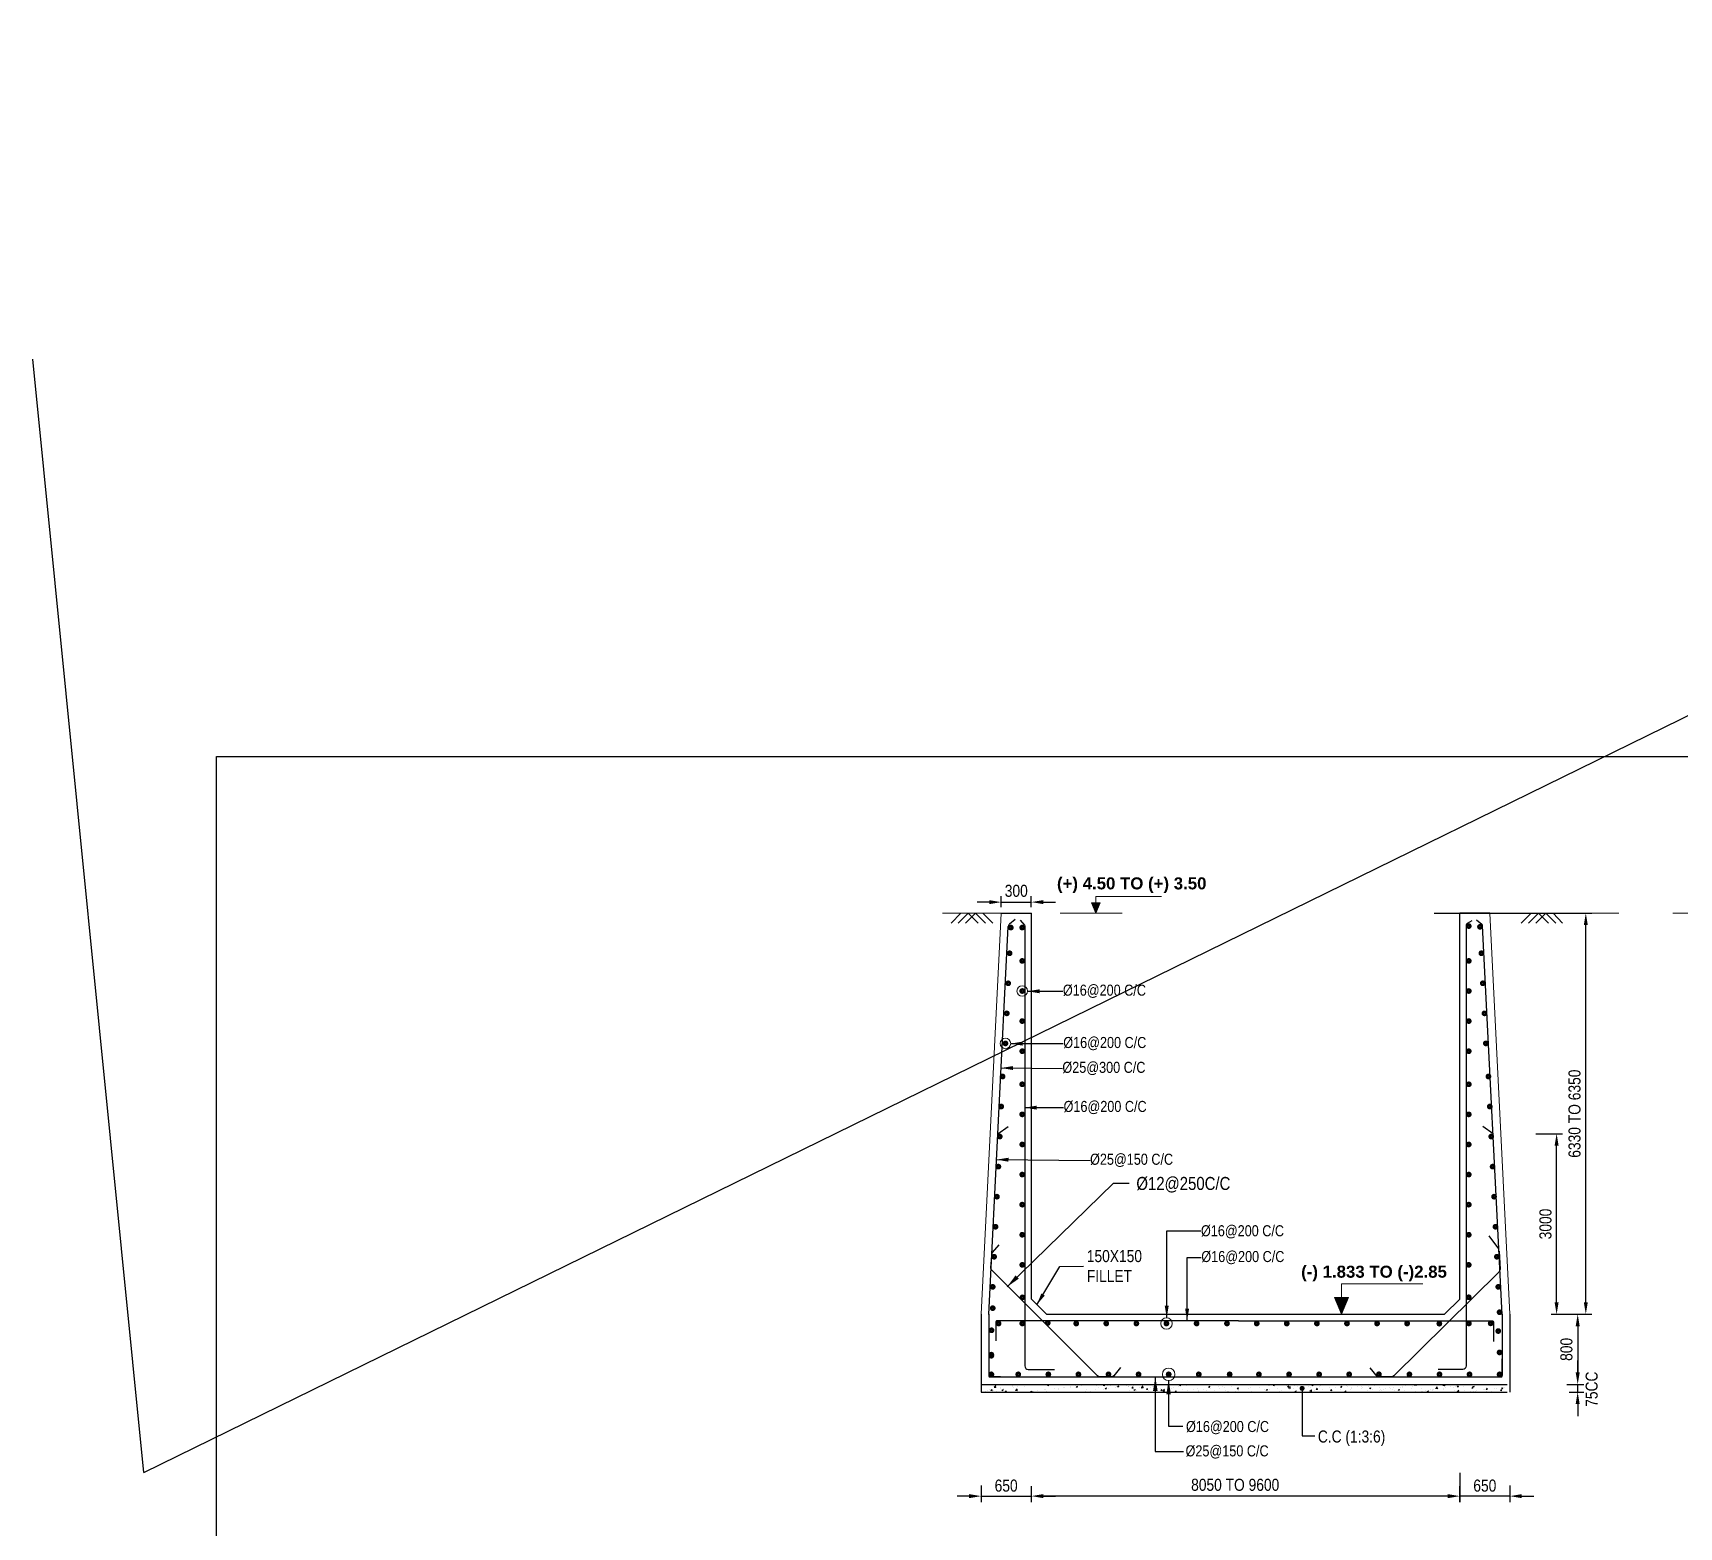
# Model space of a CAD drawing. Extents: x -119161 to 3778985, y -718511 to -30958.
# Drawn here: x 3149106 to 3165520, y -256390 to -241493 of the extents above; entities that cross this region are included whole.
import ezdxf

# ---------------------------------------------------------------- set-up
doc = ezdxf.new("R2010")
doc.units = 0
doc.header["$MEASUREMENT"] = 0
doc.layers.get('DEFPOINTS').update_dxf_attribs({"linetype": 'CONTINUOUS'})
for name, color, linetype, lineweight in [('Dim', 7, 'CONTINUOUS', 9), ('HATCH', 252, 'CONTINUOUS', 5), ('ROD', 1, 'CONTINUOUS', 30)]:
    doc.layers.add(name, color=color, linetype=linetype, lineweight=lineweight)
doc.layers.add('LINE', color=7, linetype='CONTINUOUS')
doc.layers.add('TXT', color=7, linetype='CONTINUOUS')
doc.styles.add('ARIAL', font='ARIALN.TTF')
doc.styles.add('DIM', font='isocp3.shx')
doc.dimstyles.new('dim_60', dxfattribs={"dimtxt": 120, "dimasz": 120, "dimexe": 60, "dimexo": 60, "dimgap": 50, "dimtad": 1, "dimdec": 0, "dimzin": 0, "dimdsep": 46, "dimtxsty": 'DIM', "dimcen": 0.09, "dimclrd": 5, "dimclre": 5, "dimclrt": 7, "dimadec": 0, "dimazin": 0, "dimtfac": 1, "dimtdec": 0, "dimtmove": 0, "dimatfit": 3, "dimfxl": 1, "dimtolj": 1, "dimtzin": 0, "dimarcsym": 0})
doc.dimstyles.new('dim_70', dxfattribs={"dimtxt": 140, "dimasz": 140, "dimexe": 70, "dimexo": 40, "dimgap": 50, "dimtad": 1, "dimdec": 0, "dimzin": 0, "dimdsep": 46, "dimtxsty": 'ARIAL', "dimcen": 0.09, "dimclrd": 5, "dimclre": 5, "dimclrt": 7, "dimadec": 0, "dimazin": 0, "dimtfac": 1, "dimtdec": 0, "dimtmove": 0, "dimatfit": 3, "dimfxl": 1, "dimtolj": 1, "dimtzin": 0, "dimarcsym": 0})

# ---------------------------------------------------------------- blocks, each defined once
blk = doc.blocks.new('*D191')
at = {"layer": 'DEFPOINTS', "color": 0, "lineweight": -2, "ltscale": 500}
for p in [(3158761, -250268), (3159061, -250159), (3159061, -250268)]:
    blk.add_point(p, dxfattribs=at)
at = {"layer": 'Dim', "color": 5, "lineweight": -2, "ltscale": 500}
for p, q in [((3158761, -250208), (3158761, -250099)), ((3159061, -250208), (3159061, -250099)), ((3158641, -250159), (3158521, -250159)), ((3158761, -250159), (3159061, -250159)), ((3159181, -250159), (3159301, -250159))]:
    blk.add_line(p, q, dxfattribs=at)
for points in [[(3158641, -250139), (3158641, -250179), (3158761, -250159)], [(3159181, -250139), (3159181, -250179), (3159061, -250159)]]:
    blk.add_solid(points, dxfattribs=at)
at = {"layer": 'Dim', "color": 7, "ltscale": 500, "insert": (3158911, -250047), "char_height": 120, "attachment_point": 5, "style": 'ARIAL'}
blk.add_mtext('\\A1;300', dxfattribs=at)
blk = doc.blocks.new('*D192')
at = {"layer": 'DEFPOINTS', "color": 0, "lineweight": -2, "ltscale": 50}
for p in [(3163019, -250268), (3164590, -250268), (3164243, -254268)]:
    blk.add_point(p, dxfattribs=at)
at = {"layer": 'Dim', "color": 5, "lineweight": -2, "ltscale": 50}
for p, q in [((3163079, -250268), (3164650, -250268)), ((3164590, -254148), (3164590, -250388)), ((3164303, -254268), (3164650, -254268))]:
    blk.add_line(p, q, dxfattribs=at)
for points in [[(3164570, -250388), (3164610, -250388), (3164590, -250268)], [(3164570, -254148), (3164610, -254148), (3164590, -254268)]]:
    blk.add_solid(points, dxfattribs=at)
at = {"layer": 'Dim', "color": 7, "ltscale": 50, "insert": (3164478, -252268), "char_height": 120, "attachment_point": 5, "rotation": 90, "style": 'ARIAL'}
blk.add_mtext('\\A1;6330 TO 6350', dxfattribs=at)
blk = doc.blocks.new('*D193')
at = {"layer": 'DEFPOINTS', "color": 0, "lineweight": -2, "ltscale": 500}
for p in [(3164033, -252468), (3164299, -252468), (3164183, -254268)]:
    blk.add_point(p, dxfattribs=at)
at = {"layer": 'Dim', "color": 5, "lineweight": -2, "ltscale": 500}
for p, q in [((3164093, -252468), (3164359, -252468)), ((3164299, -254148), (3164299, -252588)), ((3164243, -254268), (3164359, -254268))]:
    blk.add_line(p, q, dxfattribs=at)
for points in [[(3164279, -252588), (3164319, -252588), (3164299, -252468)], [(3164279, -254148), (3164319, -254148), (3164299, -254268)]]:
    blk.add_solid(points, dxfattribs=at)
at = {"layer": 'Dim', "color": 7, "ltscale": 500, "insert": (3164188, -253368), "char_height": 120, "attachment_point": 5, "rotation": 90, "style": 'ARIAL'}
blk.add_mtext('\\A1;3000', dxfattribs=at)
blk = doc.blocks.new('*D202')
at = {"layer": 'DEFPOINTS', "color": 0, "lineweight": -2, "ltscale": 500}
for p in [(3158561, -255914), (3159061, -255921), (3159061, -256081)]:
    blk.add_point(p, dxfattribs=at)
at = {"layer": 'Dim', "color": 5, "lineweight": -2, "ltscale": 500}
for p, q in [((3158561, -255974), (3158561, -256141)), ((3159061, -255981), (3159061, -256141)), ((3158441, -256081), (3158321, -256081)), ((3158561, -256081), (3159061, -256081)), ((3159181, -256081), (3159301, -256081))]:
    blk.add_line(p, q, dxfattribs=at)
for points in [[(3158441, -256061), (3158441, -256101), (3158561, -256081)], [(3159181, -256061), (3159181, -256101), (3159061, -256081)]]:
    blk.add_solid(points, dxfattribs=at)
at = {"layer": 'Dim', "color": 7, "ltscale": 500, "insert": (3158810, -255977), "char_height": 120, "attachment_point": 5, "style": 'ARIAL'}
blk.add_mtext('\\A1;650', dxfattribs=at)
blk = doc.blocks.new('*D203')
at = {"layer": 'DEFPOINTS', "color": 0, "lineweight": -2, "ltscale": 500}
for p in [(3164299, -254268), (3164340, -254968), (3164509, -254968)]:
    blk.add_point(p, dxfattribs=at)
at = {"layer": 'Dim', "color": 5, "lineweight": -2, "ltscale": 500}
for p, q in [((3164359, -254268), (3164569, -254268)), ((3164509, -254388), (3164509, -254848)), ((3164400, -254968), (3164569, -254968))]:
    blk.add_line(p, q, dxfattribs=at)
for points in [[(3164489, -254388), (3164529, -254388), (3164509, -254268)], [(3164489, -254848), (3164529, -254848), (3164509, -254968)]]:
    blk.add_solid(points, dxfattribs=at)
at = {"layer": 'Dim', "color": 7, "ltscale": 500, "insert": (3164397, -254618), "char_height": 120, "attachment_point": 5, "rotation": 90, "style": 'ARIAL'}
blk.add_mtext('\\A1;800', dxfattribs=at)
blk = doc.blocks.new('*D204')
at = {"layer": 'DEFPOINTS', "color": 0, "lineweight": -2, "ltscale": 500}
for p in [(3164363, -255043), (3164437, -254968), (3164509, -254968)]:
    blk.add_point(p, dxfattribs=at)
at = {"layer": 'Dim', "color": 5, "lineweight": -2, "ltscale": 500}
for p, q in [((3164509, -254848), (3164509, -254728)), ((3164423, -255043), (3164569, -255043)), ((3164497, -254968), (3164569, -254968)), ((3164509, -255043), (3164509, -254968)), ((3164509, -255163), (3164509, -255283))]:
    blk.add_line(p, q, dxfattribs=at)
for points in [[(3164489, -254848), (3164529, -254848), (3164509, -254968)], [(3164489, -255163), (3164529, -255163), (3164509, -255043)]]:
    blk.add_solid(points, dxfattribs=at)
at = {"layer": 'Dim', "color": 7, "ltscale": 500, "insert": (3164649, -255015), "char_height": 120, "attachment_point": 5, "rotation": 90, "style": 'ARIAL'}
blk.add_mtext('\\A1;75CC', dxfattribs=at)
blk = doc.blocks.new('*D205')
at = {"layer": 'DEFPOINTS', "color": 0, "lineweight": -2, "ltscale": 500}
for p in [(3163332, -255921), (3163832, -255914), (3163332, -256081)]:
    blk.add_point(p, dxfattribs=at)
at = {"layer": 'Dim', "color": 5, "lineweight": -2, "ltscale": 500}
for p, q in [((3163332, -255981), (3163332, -256141)), ((3163832, -255974), (3163832, -256141)), ((3163212, -256081), (3163092, -256081)), ((3163832, -256081), (3163332, -256081)), ((3163952, -256081), (3164072, -256081))]:
    blk.add_line(p, q, dxfattribs=at)
for points in [[(3163212, -256061), (3163212, -256101), (3163332, -256081)], [(3163952, -256061), (3163952, -256101), (3163832, -256081)]]:
    blk.add_solid(points, dxfattribs=at)
at = {"layer": 'Dim', "color": 7, "ltscale": 500, "insert": (3163583, -255977), "char_height": 120, "attachment_point": 5, "style": 'ARIAL'}
blk.add_mtext('\\A1;650', dxfattribs=at)
blk = doc.blocks.new('*D206')
at = {"layer": 'DEFPOINTS', "color": 0, "lineweight": -2, "ltscale": 500}
for p in [(3163334, -255788), (3159061, -255921), (3159061, -256081)]:
    blk.add_point(p, dxfattribs=at)
at = {"layer": 'Dim', "color": 5, "lineweight": -2, "ltscale": 500}
for p, q in [((3163334, -255848), (3163334, -256141)), ((3159061, -255981), (3159061, -256141)), ((3163214, -256081), (3159181, -256081))]:
    blk.add_line(p, q, dxfattribs=at)
for points in [[(3159181, -256061), (3159181, -256101), (3159061, -256081)], [(3163214, -256061), (3163214, -256101), (3163334, -256081)]]:
    blk.add_solid(points, dxfattribs=at)
at = {"layer": 'Dim', "color": 7, "ltscale": 500, "insert": (3161094, -255969), "char_height": 120, "attachment_point": 5, "style": 'ARIAL'}
blk.add_mtext('\\A1;8050 TO 9600', dxfattribs=at)

msp = doc.modelspace()

# ---------------------------------------------------------------- hatches: boundary and pattern name
at = {"layer": 'Dim', "ltscale": 500}
h = msp.add_hatch(color=8, dxfattribs=at)
h.dxf.hatch_style = 1
h.paths.add_polyline_path([(3159747.1, -250164.5), (3159703.6, -250164.5), (3159660.2, -250164.5), (3159703.6, -250268.2)])
h = msp.add_hatch(color=8, dxfattribs=at)
h.dxf.hatch_style = 1
h.paths.add_polyline_path([(3162224.3, -254102.3), (3162154.8, -254102.3), (3162085.3, -254102.3), (3162154.8, -254268.2)])

# ---------------------------------------------------------------- linework, layer by layer
at = {"layer": 'Dim', "ltscale": 50}
for p, q in [((3159703.6, -250268.2), (3159703.6, -250102.4)), ((3159703.6, -250102.4), (3160359.7, -250102.4)), ((3158761.2, -250268.2), (3158175.5, -250268.2)), ((3159349.2, -250268.2), (3159965.6, -250268.2)), ((3166043.4, -250268.2), (3165457.6, -250268.2))]:
    msp.add_line(p, q, dxfattribs=at)
at = {"layer": 'Dim', "ltscale": 500}
msp.add_line((3162155.4, -253964.2), (3162965.4, -253964.2), dxfattribs=at)
at = {"layer": 'Dim', "color": 2, "ltscale": 50}
for p, q in [((3158606.5, -255034.6), (3158606.5, -255034.6)), ((3158623.9, -255025.4), (3158623.9, -255025.4)), ((3158640.6, -255017.6), (3158640.6, -255017.6)), ((3158658, -255029.1), (3158667.6, -255017.6)), ((3158658, -255029.1), (3158669.9, -255030.1)), ((3158669.9, -255030.1), (3158667.6, -255017.6)), ((3158674, -255018.8), (3158674, -255018.8)), ((3158680.6, -255025.4), (3158680.6, -255025.4)), ((3158689.8, -254996.4), (3158707.6, -254999.1)), ((3158690.9, -254995.2), (3158706.5, -254979)), ((3158707.6, -254999.1), (3158705.4, -254980.1)), ((3158713.3, -255039.1), (3158713.3, -255039.1)), ((3158749.7, -255008.9), (3158749.7, -255008.9)), ((3158757.2, -254997.6), (3158757.2, -254997.6)), ((3158765.9, -255023.1), (3158779.9, -255017.8)), ((3158765.9, -255023.1), (3158775.8, -255029.9)), ((3158775.8, -255029.9), (3158779.8, -255017.8)), ((3158781.6, -255012.6), (3158781.6, -255012.6)), ((3158801.4, -255041.6), (3158811.1, -255030.1)), ((3158801.4, -255041.6), (3158813.4, -255042.7)), ((3158813.4, -255042.7), (3158811, -255030.2)), ((3158873.9, -254977.6), (3158873.9, -254977.6)), ((3158876, -254992.2), (3158876, -254992.2)), ((3158885.5, -254997.6), (3158885.5, -254997.6)), ((3158903.3, -255029.5), (3158921.1, -255032.2)), ((3158904.4, -255028.3), (3158920, -255012.1)), ((3158921, -255032.2), (3158918.8, -255013.2)), ((3158926.1, -254985.7), (3158926.1, -254985.7)), ((3158954.1, -255043.2), (3158954.5, -255042.7)), ((3158954.6, -255043.2), (3158954.5, -255042.7)), ((3158988.1, -254983.6), (3158988.1, -254983.6)), ((3159001.9, -254975.7), (3159001.9, -254975.7)), ((3159053.3, -255039.2), (3159067.3, -255033.8)), ((3159053.3, -255039.2), (3159059.2, -255043.2)), ((3159064.1, -255043.2), (3159067.3, -255033.8)), ((3159075.5, -255037.9), (3159075.5, -255037.9)), ((3159086.7, -255037.3), (3159086.7, -255037.3)), ((3159089.2, -254970.8), (3159089.2, -254970.8)), ((3159125.6, -255031.3), (3159125.6, -255031.3)), ((3159190.6, -255022.3), (3159190.6, -255022.3)), ((3159201.4, -255021.4), (3159201.4, -255021.4)), ((3159215.5, -255036.8), (3159215.5, -255036.8)), ((3159221.3, -254974.7), (3159235.3, -254969.3)), ((3159221.3, -254974.7), (3159231.3, -254981.4)), ((3159231.3, -254981.4), (3159235.3, -254969.3)), ((3159293.3, -255008.3), (3159293.3, -255008.3)), ((3159327.7, -255004.7), (3159327.7, -255004.7)), ((3159332.2, -255016.8), (3159332.2, -255016.8)), ((3159377.7, -254998.2), (3159377.7, -254998.2)), ((3159394.3, -254995.5), (3159394.3, -254995.5)), ((3159448.8, -254996.8), (3159448.8, -254996.8)), ((3159453.5, -254988.2), (3159453.5, -254988.2)), ((3159496.7, -255040.7), (3159496.7, -255040.7)), ((3159498.2, -254980.5), (3159498.2, -254980.5)), ((3159499.6, -254968.5), (3159499.6, -254968.5)), ((3159508.8, -254990.7), (3159522.8, -254985.3)), ((3159508.8, -254990.7), (3159518.7, -254997.4)), ((3159518.7, -254997.4), (3159522.7, -254985.3)), ((3159565.4, -254976.8), (3159565.4, -254976.8)), ((3159579.8, -254971.5), (3159579.8, -254971.5)), ((3159598.4, -255033), (3159598.4, -255033)), ((3159606.4, -254973), (3159606.4, -254973)), ((3159613.4, -255020.7), (3159613.4, -255020.7)), ((3159653, -255033.9), (3159653, -255033.9)), ((3159699.5, -255020.2), (3159699.5, -255020.2)), ((3159713.1, -254977.5), (3159713.1, -254977.5)), ((3159730, -255000.7), (3159730, -255000.7)), ((3159777.8, -254979), (3159787, -254968.2)), ((3159777.8, -254979), (3159789.8, -254980.1)), ((3159779.3, -255017.2), (3159779.3, -255017.2)), ((3159789.8, -254980.1), (3159787.6, -254968.2)), ((3159796.2, -255006.7), (3159810.2, -255001.3)), ((3159796.2, -255006.7), (3159806.1, -255013.4)), ((3159803.3, -255005.2), (3159803.3, -255005.2)), ((3159806.1, -255013.4), (3159810.2, -255001.3)), ((3159819.9, -254982.1), (3159819.9, -254982.1)), ((3159829.4, -255010.6), (3159829.4, -255010.6)), ((3159846.6, -254980.6), (3159846.6, -254980.6)), ((3159905.1, -255000.7), (3159905.1, -255000.7)), ((3159906, -254991.1), (3159906, -254991.1)), ((3159921.3, -254991.6), (3159930.9, -254980.1)), ((3159921.3, -254991.6), (3159933.3, -254992.6)), ((3159926.7, -254986.6), (3159926.7, -254986.6)), ((3159933.2, -254992.7), (3159930.9, -254980.1)), ((3159951, -254968.2), (3159961.8, -254969.8)), ((3159961.8, -254969.8), (3159961.6, -254968.2)), ((3160007.1, -254978.3), (3160007.1, -254978.3)), ((3160031.4, -254984), (3160031.4, -254984)), ((3160033.4, -254991.1), (3160033.4, -254991.1)), ((3160039.7, -255030.6), (3160039.7, -255030.6)), ((3160064.7, -255004.1), (3160074.4, -254992.6)), ((3160064.7, -255004.1), (3160076.7, -255005.2)), ((3160076.7, -255005.2), (3160074.4, -254992.7)), ((3160081.5, -254977.5), (3160081.5, -254977.5)), ((3160083.6, -255022.7), (3160097.6, -255017.3)), ((3160083.6, -255022.7), (3160093.6, -255029.4)), ((3160093.5, -255029.4), (3160097.6, -255017.3)), ((3160108.5, -255029.9), (3160108.5, -255029.9)), ((3160140.2, -254995.6), (3160140.2, -254995.6)), ((3160156.3, -255010.6), (3160156.3, -255010.6)), ((3160157.4, -255000.2), (3160175.2, -255002.9)), ((3160158.6, -254999), (3160174.1, -254982.8)), ((3160175.2, -255002.9), (3160173, -254983.9)), ((3160208.2, -255016.7), (3160217.8, -255005.2)), ((3160208.2, -255016.7), (3160220.2, -255017.7)), ((3160211.2, -255015.8), (3160211.2, -255015.8)), ((3160220.1, -255017.8), (3160217.8, -255005.2)), ((3160230.9, -255029.7), (3160230.9, -255029.7)), ((3160246.9, -255000.1), (3160246.9, -255000.1)), ((3160272.9, -254990.6), (3160272.9, -254990.6)), ((3160281, -255023.1), (3160281, -255023.1)), ((3160312.2, -255003), (3160312.2, -255003)), ((3160351.7, -255029.2), (3160361.3, -255017.7)), ((3160351.7, -255029.2), (3160363.6, -255030.3)), ((3160353.7, -255004.6), (3160353.7, -255004.6)), ((3160356.8, -255013.2), (3160356.8, -255013.2)), ((3160363.6, -255030.3), (3160361.3, -255017.8)), ((3160370.9, -255033.3), (3160388.7, -255036)), ((3160371, -255038.7), (3160385, -255033.3)), ((3160371, -255038.7), (3160377.6, -255043.2)), ((3160372, -255032.1), (3160387.6, -255015.9)), ((3160381.7, -255043.2), (3160385, -255033.4)), ((3160388.7, -255036), (3160386.5, -255017)), ((3160389.6, -254970.5), (3160389.6, -254970.5)), ((3160416.1, -254988), (3160416.1, -254988)), ((3160460.5, -255009.1), (3160460.5, -255009.1)), ((3160483.1, -254996.5), (3160483.1, -254996.5)), ((3160495.1, -255041.8), (3160504.7, -255030.3)), ((3160495.1, -255041.8), (3160507.1, -255042.8)), ((3160507, -255042.9), (3160504.7, -255030.3)), ((3160516.3, -255040.5), (3160516.3, -255040.5)), ((3160518.8, -254973.9), (3160518.8, -254973.9)), ((3160533.1, -254990), (3160533.1, -254990)), ((3160539.1, -254974.2), (3160553.1, -254968.8)), ((3160539.1, -254974.2), (3160549, -254980.9)), ((3160549, -254980.9), (3160553.1, -254968.8)), ((3160567.2, -255013.6), (3160567.2, -255013.6)), ((3160608.9, -254980), (3160608.9, -254980)), ((3160617.4, -255027.7), (3160617.4, -255027.7)), ((3160647.9, -255043.2), (3160648.2, -255042.8)), ((3160648.2, -255043.2), (3160648.2, -255042.9)), ((3160674, -255018.1), (3160674, -255018.1)), ((3160682.6, -255042.2), (3160682.6, -255042.2)), ((3160721.2, -255012.7), (3160721.2, -255012.7)), ((3160731.2, -255029.8), (3160731.2, -255029.8)), ((3160732.6, -255035.6), (3160732.6, -255035.6)), ((3160780.8, -255022.7), (3160780.8, -255022.7)), ((3160808.4, -255025.7), (3160808.4, -255025.7)), ((3160823.9, -254998.6), (3160823.9, -254998.6)), ((3160826.5, -254990.2), (3160840.5, -254984.9)), ((3160826.5, -254990.2), (3160836.5, -254996.9)), ((3160836.4, -254996.9), (3160840.5, -254984.9)), ((3160847.9, -255009.8), (3160847.9, -255009.8)), ((3160887.5, -255027.2), (3160887.5, -255027.2)), ((3160924.9, -254985.8), (3160924.9, -254985.8)), ((3160934.7, -255009), (3160934.7, -255009)), ((3160964.5, -254989.8), (3160964.5, -254989.8)), ((3160984.8, -255002.4), (3160984.8, -255002.4)), ((3160994.3, -255031.7), (3160994.3, -255031.7)), ((3161012.4, -255033.7), (3161012.4, -255033.7)), ((3161026.4, -255037.4), (3161026.4, -255037.4)), ((3161028.8, -254970.8), (3161028.8, -254970.8)), ((3161060.5, -254992.5), (3161060.5, -254992.5)), ((3161081.1, -254969.8), (3161081.1, -254969.8)), ((3161101.1, -255036.2), (3161101.1, -255036.2)), ((3161113.9, -255006.3), (3161127.9, -255000.9)), ((3161113.9, -255006.3), (3161123.9, -255013)), ((3161123.9, -255013), (3161127.9, -255000.9)), ((3161129.1, -255013.7), (3161129.1, -255013.7)), ((3161129.1, -255023.3), (3161129.1, -255023.3)), ((3161186.8, -254975.8), (3161186.8, -254975.8)), ((3161207.8, -255040.7), (3161207.8, -255040.7)), ((3161230.1, -255010.5), (3161230.1, -255010.5)), ((3161236.9, -254969.3), (3161236.9, -254969.3)), ((3161245.7, -254993.6), (3161245.7, -254993.6)), ((3161260, -255038.2), (3161260, -255038.2)), ((3161334, -254995.5), (3161334, -254995.5)), ((3161362.3, -254973.6), (3161362.3, -254973.6)), ((3161386.3, -255021.5), (3161386.3, -255021.5)), ((3161396.6, -254970.4), (3161396.6, -254970.4)), ((3161401.4, -255022.3), (3161415.4, -255016.9)), ((3161401.4, -255022.3), (3161411.3, -255029)), ((3161411.3, -255029), (3161415.3, -255016.9)), ((3161411.6, -254970.9), (3161429.4, -254973.6)), ((3161412.7, -254969.7), (3161414.2, -254968.2)), ((3161429.4, -254973.6), (3161428.8, -254968.2)), ((3161436.4, -255014.9), (3161436.4, -255014.9)), ((3161436.7, -254981.4), (3161436.7, -254981.4)), ((3161471.5, -254979.2), (3161480.8, -254968.2)), ((3161471.5, -254979.2), (3161483.5, -254980.2)), ((3161483.4, -254980.3), (3161481.2, -254968.2)), ((3161503.3, -254974.9), (3161503.3, -254974.9)), ((3161512.2, -255005), (3161512.2, -255005)), ((3161535.3, -255035.2), (3161535.3, -255035.2)), ((3161537.7, -254968.6), (3161537.7, -254968.6)), ((3161555.3, -255023.6), (3161555.3, -255023.6)), ((3161610.1, -254979.4), (3161610.1, -254979.4)), ((3161615, -254991.7), (3161624.6, -254980.3)), ((3161615, -254991.7), (3161626.9, -254992.8)), ((3161626.9, -254992.8), (3161624.6, -254980.3)), ((3161625.1, -255004), (3161642.9, -255006.7)), ((3161626.2, -255002.8), (3161641.8, -254986.6)), ((3161638.5, -254988.3), (3161638.5, -254988.3)), ((3161639.1, -255020.2), (3161639.1, -255020.2)), ((3161642.8, -255006.7), (3161640.6, -254987.7)), ((3161672, -255003.6), (3161672, -255003.6)), ((3161688.5, -254981.8), (3161688.5, -254981.8)), ((3161688.8, -255038.3), (3161702.8, -255032.9)), ((3161688.8, -255038.3), (3161696, -255043.2)), ((3161699.3, -255043.2), (3161702.8, -255032.9)), ((3161716.8, -254983.9), (3161716.8, -254983.9)), ((3161741.8, -255006.1), (3161741.8, -255006.1)), ((3161758.4, -255004.3), (3161768.1, -254992.8)), ((3161758.4, -255004.3), (3161770.4, -255005.3)), ((3161764.3, -254971.8), (3161764.3, -254971.8)), ((3161770.4, -255005.4), (3161768, -254992.8)), ((3161788.6, -254983.6), (3161788.6, -254983.6)), ((3161823.6, -254988.5), (3161823.6, -254988.5)), ((3161838, -255034), (3161838, -255034)), ((3161838.5, -255037.1), (3161856.3, -255039.8)), ((3161839.6, -255035.9), (3161855.2, -255019.7)), ((3161842.8, -254993.3), (3161842.8, -254993.3)), ((3161856.3, -255039.8), (3161854.1, -255020.8)), ((3161856.8, -254973.8), (3161870.8, -254968.4)), ((3161856.8, -254973.8), (3161866.8, -254980.5)), ((3161866.7, -254980.5), (3161870.8, -254968.4)), ((3161888, -255027.4), (3161888, -255027.4)), ((3161901.9, -255016.8), (3161911.5, -255005.4)), ((3161901.9, -255016.8), (3161913.8, -255017.9)), ((3161913.8, -255017.9), (3161911.5, -255005.4)), ((3161930.4, -254993), (3161930.4, -254993)), ((3161946.7, -254978.3), (3161946.7, -254978.3)), ((3161963.8, -255017.5), (3161963.8, -255017.5)), ((3161995, -254970.6), (3161995, -254970.6)), ((3162037.1, -254997.5), (3162037.1, -254997.5)), ((3162045.3, -255029.4), (3162055, -255017.9)), ((3162045.3, -255029.4), (3162057.3, -255030.4)), ((3162047, -255030.8), (3162047, -255030.8)), ((3162057.3, -255030.5), (3162054.9, -255017.9)), ((3162090.1, -255000.8), (3162090.1, -255000.8)), ((3162101.7, -254975.1), (3162101.7, -254975.1)), ((3162130.3, -255042.8), (3162130.3, -255042.8)), ((3162140.2, -254994.2), (3162140.2, -254994.2)), ((3162143.9, -255002), (3162143.9, -255002)), ((3162144.3, -254989.8), (3162158.3, -254984.4)), ((3162144.3, -254989.8), (3162154.2, -254996.5)), ((3162148, -255018), (3162148, -255018)), ((3162154.2, -254996.5), (3162158.2, -254984.4)), ((3162188.8, -255041.9), (3162198.4, -255030.5)), ((3162188.8, -255041.9), (3162200.7, -255043)), ((3162200.7, -255043), (3162198.4, -255030.5)), ((3162208.5, -254979.6), (3162208.5, -254979.6)), ((3162215.9, -254984.3), (3162215.9, -254984.3)), ((3162246.9, -255022.8), (3162246.9, -255022.8)), ((3162250.7, -255006.5), (3162250.7, -255006.5)), ((3162251.9, -255003), (3162251.9, -255003)), ((3162315.3, -254984.1), (3162315.3, -254984.1)), ((3162339.7, -255039.9), (3162339.7, -255039.9)), ((3162341.8, -255043.2), (3162341.9, -255043)), ((3162341.9, -255043.2), (3162341.8, -255043)), ((3162354.6, -254988.9), (3162354.6, -254988.9)), ((3162357.4, -255011), (3162357.4, -255011)), ((3162363.5, -255002.8), (3162363.5, -255002.8)), ((3162415.4, -255030), (3162415.4, -255030)), ((3162422, -254988.7), (3162422, -254988.7)), ((3162431.7, -255005.8), (3162445.7, -255000.4)), ((3162431.7, -255005.8), (3162441.6, -255012.5)), ((3162441.6, -255012.5), (3162445.7, -255000.4)), ((3162453.2, -255042.7), (3162453.2, -255042.7)), ((3162455.6, -254976.1), (3162455.6, -254976.1)), ((3162464.2, -255015.5), (3162464.2, -255015.5)), ((3162480.2, -254982.8), (3162480.2, -254982.8)), ((3162528.1, -255026.7), (3162528.1, -255026.7)), ((3162528.8, -254993.2), (3162528.8, -254993.2)), ((3162541.7, -255013.3), (3162541.7, -255013.3)), ((3162557, -255027.7), (3162557, -255027.7)), ((3162571, -255020), (3162571, -255020)), ((3162591.8, -255006.7), (3162591.8, -255006.7)), ((3162635.6, -254997.7), (3162635.6, -254997.7)), ((3162644.7, -255006.7), (3162644.7, -255006.7)), ((3162659.7, -255013.6), (3162659.7, -255013.6)), ((3162667.5, -254996.8), (3162667.5, -254996.8)), ((3162677.7, -255024.5), (3162677.7, -255024.5)), ((3162719.1, -255021.8), (3162733.1, -255016.5)), ((3162719.1, -255021.8), (3162729.1, -255028.5)), ((3162729, -255028.5), (3162733.1, -255016.5)), ((3162742.3, -255002.2), (3162742.3, -255002.2)), ((3162760.7, -255000.8), (3162760.7, -255000.8)), ((3162761.4, -254986.6), (3162761.4, -254986.6)), ((3162784.5, -255029.1), (3162784.5, -255029.1)), ((3162793.9, -254980.1), (3162793.9, -254980.1)), ((3162843.9, -254973.6), (3162843.9, -254973.6)), ((3162849.1, -255006.7), (3162849.1, -255006.7)), ((3162864.6, -254985.8), (3162864.6, -254985.8)), ((3162867.1, -255042.5), (3162867.1, -255042.5)), ((3162879.2, -254974.7), (3162897, -254977.4)), ((3162880.4, -254973.5), (3162885.5, -254968.2)), ((3162891.3, -255033.6), (3162891.3, -255033.6)), ((3162897, -254977.4), (3162895.9, -254968.2)), ((3162954.4, -255036.6), (3162954.4, -255036.6)), ((3162955.8, -255011.2), (3162955.8, -255011.2)), ((3162964.9, -255038.3), (3162964.9, -255038.3)), ((3162967.3, -254971.7), (3162967.3, -254971.7)), ((3162993.4, -255025.8), (3162993.4, -255025.8)), ((3162998, -255038.1), (3162998, -255038.1)), ((3163006.5, -255037.9), (3163020.5, -255032.5)), ((3163006.5, -255037.9), (3163014.4, -255043.2)), ((3163016.9, -255043.2), (3163020.5, -255032.5)), ((3163043.4, -255019.2), (3163043.4, -255019.2)), ((3163062.6, -255015.7), (3163062.6, -255015.7)), ((3163065.9, -255025.5), (3163065.9, -255025.5)), ((3163071, -255016.6), (3163071, -255016.6)), ((3163092.7, -255007.8), (3163110.5, -255010.5)), ((3163093.8, -255006.6), (3163109.4, -254990.4)), ((3163104.8, -255042.6), (3163104.8, -255042.6)), ((3163110.5, -255010.5), (3163108.3, -254991.5)), ((3163119.2, -255009.3), (3163119.2, -255009.3)), ((3163165.2, -254979.4), (3163174.6, -254968.2)), ((3163165.2, -254979.4), (3163177.1, -254980.4)), ((3163169.4, -255020.2), (3163169.4, -255020.2)), ((3163169.8, -255010.5), (3163169.8, -255010.5)), ((3163174.6, -254973.3), (3163188.1, -254968.2)), ((3163174.6, -254973.3), (3163184.5, -254980.1)), ((3163177.1, -254980.4), (3163174.9, -254968.2)), ((3163184.5, -254980.1), (3163188.5, -254968.2)), ((3163187.7, -254996.6), (3163187.7, -254996.6)), ((3163245.5, -254992.6), (3163245.5, -254992.6)), ((3163272.5, -254996.4), (3163272.5, -254996.4)), ((3163276.1, -255024.7), (3163276.1, -255024.7)), ((3163295.6, -254986), (3163295.6, -254986)), ((3163304.3, -254976.5), (3163304.3, -254976.5)), ((3163306.1, -255040.9), (3163320.8, -255043.2)), ((3163307.3, -255039.7), (3163322.8, -255023.5)), ((3163308.6, -254991.9), (3163318.3, -254980.4)), ((3163308.6, -254991.9), (3163320.6, -254993)), ((3163320.6, -254993), (3163318.3, -254980.5)), ((3163323.9, -255043.2), (3163321.7, -255024.6)), ((3163371.3, -254976.1), (3163371.3, -254976.1)), ((3163373.5, -254983.6), (3163373.5, -254983.6)), ((3163382.9, -255029.3), (3163382.9, -255029.3)), ((3163445, -255038.3), (3163445, -255038.3)), ((3163452.1, -255004.5), (3163461.7, -254993)), ((3163452.1, -255004.5), (3163464.1, -255005.5)), ((3163464, -255005.5), (3163461.7, -254993)), ((3163462, -254989.4), (3163476, -254984)), ((3163462, -254989.4), (3163471.9, -254996.1)), ((3163471.9, -254996.1), (3163476, -254984)), ((3163474.9, -255035.2), (3163474.9, -255035.2)), ((3163477.4, -254968.6), (3163477.4, -254968.6)), ((3163489.7, -255033.8), (3163489.7, -255033.8)), ((3163495.1, -255031.7), (3163495.1, -255031.7)), ((3163570.8, -255021.8), (3163570.8, -255021.8)), ((3163577.6, -255021.1), (3163577.6, -255021.1)), ((3163595.5, -255017), (3163605.2, -255005.5)), ((3163595.5, -255017), (3163607.5, -255018.1)), ((3163596.4, -255038.3), (3163596.4, -255038.3)), ((3163607.5, -255018.1), (3163605.2, -255005.6)), ((3163646, -255035.8), (3163646, -255035.8)), ((3163678.6, -255008.3), (3163678.6, -255008.3)), ((3163697.1, -255005.1), (3163697.1, -255005.1)), ((3163703.2, -255042.8), (3163703.2, -255042.8)), ((3163739, -255029.6), (3163748.6, -255018.1)), ((3163739, -255029.6), (3163751, -255030.6)), ((3163747.2, -254998.5), (3163747.2, -254998.5)), ((3163750.9, -255030.6), (3163748.6, -255018.1)), ((3163749.4, -255005.4), (3163763.4, -255000)), ((3163749.4, -255005.4), (3163759.4, -255012.1)), ((3163759.3, -255012.1), (3163763.4, -255000)), ((3163762.6, -255015.8), (3163762.6, -255015.8)), ((3163782.5, -254993.3), (3163782.5, -254993.3))]:
    msp.add_line(p, q, dxfattribs=at)
at = {"layer": 'Dim', "ltscale": 500}
for points in [[(3159703.6, -250268.2), (3159660.2, -250164.5), (3159703.6, -250164.5)], [(3159703.6, -250268.2), (3159747.1, -250164.5), (3159703.6, -250164.5)], [(3162155.4, -254102.3), (3162155.4, -253964.2)], [(3162154.8, -254268.2), (3162085.3, -254102.3), (3162154.8, -254102.3)], [(3162154.8, -254268.2), (3162224.3, -254102.3), (3162154.8, -254102.3)]]:
    msp.add_lwpolyline(points, dxfattribs=at)
at = {"layer": 'Dim', "ltscale": 50}
msp.add_lwpolyline([(3163706.3, -250268.2), (3164920.2, -250268.2)], dxfattribs=at)
at = {"layer": 'Dim'}
for centre, radius in [((3158970.4, -251045.2), 52.6), ((3158802.7, -251567.7), 52.6), ((3160408.5, -254359.9), 56.8), ((3160430.7, -254866.9), 62.4)]:
    msp.add_circle(centre, radius, dxfattribs=at)
at = {"layer": 'HATCH', "lineweight": 15}
for points in [[(3158357.8, -250268.2), (3158263.1, -250368)], [(3158431.4, -250268.2), (3158331.5, -250368)], [(3158504.9, -250268.2), (3158405, -250368)], [(3158431.4, -250268.2), (3158531.2, -250368)], [(3158504.9, -250268.2), (3158604.8, -250368)], [(3158578.4, -250268.2), (3158678.3, -250368)], [(3164043.8, -250268.2), (3163944, -250368)], [(3164117.4, -250268.2), (3164017.5, -250368)], [(3164190.9, -250268.2), (3164091, -250368)], [(3164117.4, -250268.2), (3164217.2, -250368)], [(3164190.9, -250268.2), (3164290.8, -250368)], [(3164264.4, -250268.2), (3164359.1, -250368)]]:
    msp.add_lwpolyline(points, dxfattribs=at)
at = {"layer": 'LINE', "color": 0, "linetype": 'ByBlock', "lineweight": -2}
for q in [(3179495.2, -241493.4), (3149105.8, -244746.4)]:
    msp.add_line((3150211.8, -255844.1), q, dxfattribs=at)
at = {"layer": 'LINE', "lineweight": 15}
for p, q in [((3158561.2, -254268.2), (3158761.2, -250268.2)), ((3163832.3, -254268.2), (3163632.3, -250268.2)), ((3158561.2, -254268.2), (3158561.2, -254268.2))]:
    msp.add_line(p, q, dxfattribs=at)
at = {"layer": 'LINE'}
for p, q in [((3158761.2, -250268.2), (3159061.2, -250268.2)), ((3159061.2, -254118.2), (3159061.2, -250268.2)), ((3163632.3, -250268.2), (3163332.3, -250268.2)), ((3163332.3, -254118.2), (3163332.3, -250268.2)), ((3159211.2, -254268.2), (3159061.2, -254118.2)), ((3163332.3, -254118.2), (3163182.3, -254268.2)), ((3158561.2, -254268.2), (3158561.2, -255043.2)), ((3159211.2, -254268.2), (3161127.4, -254268.2)), ((3161127.4, -254268.2), (3163182.3, -254268.2)), ((3163832.3, -254268.2), (3163832.3, -255043.2)), ((3158561.2, -254968.2), (3163807.3, -254968.2)), ((3158561.2, -255043.2), (3163807.3, -255043.2))]:
    msp.add_line(p, q, dxfattribs=at)
msp.add_lwpolyline([(3179789.1, -269108.9), (3150936.7, -269108.9), (3150936.7, -248706.2), (3179789.1, -248706.2)], close=True, dxfattribs=at)
for points in [[(3158561.2, -254268.2), (3158561.2, -254268.2)], [(3163832.3, -254268.2), (3163832.3, -254268.2)]]:
    msp.add_lwpolyline(points, dxfattribs=at)
at = {"layer": 'LINE', "lineweight": 15}
msp.add_lwpolyline([(3163832.3, -254268.2), (3163832.3, -254268.2)], dxfattribs=at)
at = {"layer": 'ROD'}
for p, q in [((3158636.1, -254271.7), (3158829.9, -250400.8)), ((3158844.9, -250374.3), (3158899.8, -250330.3)), ((3163553, -250381.2), (3163500.9, -250339.3)), ((3163757.4, -254271.7), (3163561.4, -250394)), ((3158636.2, -254268.2), (3158636.2, -254878.2)), ((3163757.3, -254268.2), (3163757.3, -254878.2)), ((3163756.8, -254883.2), (3163756.8, -254713.4)), ((3158753.7, -254893.2), (3158646.7, -254893.2)), ((3158651.2, -254893.2), (3161127.4, -254893.2)), ((3158651.2, -254893.2), (3158753.7, -254893.2)), ((3161127.4, -254893.2), (3163742.3, -254893.2)), ((3163742.3, -254893.2), (3163728.4, -254893.2)), ((3163742.3, -254893.2), (3163746.8, -254893.2))]:
    msp.add_line(p, q, dxfattribs=at)
at = {"layer": 'ROD', "const_width": 30.7}
for points in [[(3158869.2, -250408.1, -1), (3158844.2, -250416.5, -1)], [(3158982.9, -250408.7, -1), (3158957.8, -250417.1, -1)], [(3163410.6, -250394, 1), (3163435.6, -250402.4, 1)], [(3163522.1, -250401.4, 1), (3163547.2, -250409.7, 1)], [(3158857.3, -250664.5, -1), (3158832.3, -250672.9, -1)], [(3163536.1, -250664.5, 1), (3163561.2, -250672.9, 1)], [(3158982.9, -250741, -1), (3158957.8, -250749.4, -1)], [(3163410.6, -250741, 1), (3163435.6, -250749.4, 1)], [(3158843.3, -250964.2, -1), (3158818.3, -250972.5, -1)], [(3163550.2, -250964.2, 1), (3163575.2, -250972.5, 1)], [(3158982.9, -251041, -1), (3158957.8, -251049.4, -1)], [(3163410.6, -251041, 1), (3163435.6, -251049.4, 1)], [(3158829.3, -251263.8, -1), (3158804.2, -251272.2, -1)], [(3163566.8, -251263.8, 1), (3163591.8, -251272.2, 1)], [(3158982.9, -251341, -1), (3158957.8, -251349.4, -1)], [(3163410.6, -251341, 1), (3163435.6, -251349.4, 1)], [(3158815.2, -251563.5, -1), (3158790.2, -251571.9, -1)], [(3158982.9, -251641, -1), (3158957.8, -251649.4, -1)], [(3163410.6, -251641, 1), (3163435.6, -251649.4, 1)], [(3163581, -251563.5, 1), (3163606.1, -251571.9, 1)], [(3158787.2, -251892.9, -1), (3158762.1, -251901.2, -1)], [(3158982.9, -251971, -1), (3158957.8, -251979.4, -1)], [(3163410.6, -251971, 1), (3163435.6, -251979.4, 1)], [(3163606.3, -251892.9, 1), (3163631.4, -251901.2, 1)], [(3158773.1, -252192.5, -1), (3158748.1, -252200.9, -1)], [(3158982.9, -252271, -1), (3158957.8, -252279.4, -1)], [(3163410.6, -252271, 1), (3163435.6, -252279.4, 1)], [(3163620.4, -252192.5, 1), (3163645.4, -252200.9, 1)], [(3158759.1, -252492.2, -1), (3158734, -252500.6, -1)], [(3158982.9, -252571, -1), (3158957.8, -252579.4, -1)], [(3163410.6, -252571, 1), (3163435.6, -252579.4, 1)], [(3163634.4, -252492.2, 1), (3163659.4, -252500.6, 1)], [(3158745.1, -252791.9, -1), (3158720, -252800.2, -1)], [(3163648.4, -252791.9, 1), (3163673.5, -252800.2, 1)], [(3158982.9, -252871, -1), (3158957.8, -252879.4, -1)], [(3163410.6, -252871, 1), (3163435.6, -252879.4, 1)], [(3158731, -253091.5, -1), (3158706, -253099.9, -1)], [(3163662.5, -253091.5, 1), (3163687.5, -253099.9, 1)], [(3158982.9, -253171, -1), (3158957.8, -253179.4, -1)], [(3163410.6, -253171, 1), (3163435.6, -253179.4, 1)], [(3158717, -253391.2, -1), (3158691.9, -253399.6, -1)], [(3163676.5, -253391.2, 1), (3163701.6, -253399.6, 1)], [(3158982.9, -253471, -1), (3158957.8, -253479.4, -1)], [(3163410.6, -253471, 1), (3163435.6, -253479.4, 1)], [(3158702.9, -253690.9, -1), (3158677.9, -253699.2, -1)], [(3158982.9, -253771, -1), (3158957.8, -253779.4, -1)], [(3163410.6, -253771, 1), (3163435.6, -253779.4, 1)], [(3163690.5, -253690.9, 1), (3163715.6, -253699.2, 1)], [(3158688.9, -253990.6, -1), (3158663.9, -253998.9, -1)], [(3158985, -254103.5, 1), (3158960, -254095.1, 1)], [(3163409.8, -254102.6, -1), (3163434.8, -254094.2, -1)], [(3163704.6, -253990.6, 1), (3163729.6, -253998.9, 1)], [(3158688.9, -254202.9, -1), (3158663.9, -254211.3, -1)], [(3163717.7, -254243.4, 1), (3163742.7, -254251.7, 1)], [(3158677, -254423.5, -1), (3158651.9, -254431.8, -1)], [(3158747.2, -254355.8, -1), (3158722.2, -254364.1, -1)], [(3158983.2, -254355.8, -1), (3158958.2, -254364.1, -1)], [(3159237.2, -254350.7, -1), (3159212.2, -254359.1, -1)], [(3159521.1, -254355.8, -1), (3159496, -254364.1, -1)], [(3159821.1, -254355.8, -1), (3159796, -254364.1, -1)], [(3160121.1, -254355.8, -1), (3160096, -254364.1, -1)], [(3160421.1, -254355.8, -1), (3160396, -254364.1, -1)], [(3160721.1, -254355.8, -1), (3160696, -254364.1, -1)], [(3160999.4, -254355.8, 1), (3161024.5, -254364.1, 1)], [(3161296, -254355.8, 1), (3161321.1, -254364.1, 1)], [(3161596, -254355.8, 1), (3161621.1, -254364.1, 1)], [(3161896, -254355.8, 1), (3161921.1, -254364.1, 1)], [(3162196, -254355.8, 1), (3162221.1, -254364.1, 1)], [(3162496, -254355.8, 1), (3162521.1, -254364.1, 1)], [(3162796, -254355.8, 1), (3162821.1, -254364.1, 1)], [(3163116.9, -254357.3, 1), (3163142, -254365.7, 1)], [(3163411.7, -254355.4, 1), (3163436.7, -254363.7, 1)], [(3163629, -254354.3, 1), (3163654, -254362.6, 1)], [(3163704.6, -254431, 1), (3163729.6, -254439.3, 1)], [(3158674.9, -254666.5, -1), (3158649.8, -254674.9, -1)], [(3158674.9, -254677.4, -1), (3158649.8, -254685.8, -1)], [(3163717.7, -254644.2, 1), (3163742.7, -254652.6, 1)], [(3158649.2, -254862.7, 1), (3158674.2, -254871.1, 1)], [(3158675.8, -254865.6, -1), (3158650.8, -254873.9, -1)], [(3158943.3, -254862.7, -1), (3158918.2, -254871.1, -1)], [(3159243.3, -254862.7, -1), (3159218.2, -254871.1, -1)], [(3159543.3, -254862.7, -1), (3159518.2, -254871.1, -1)], [(3159843.3, -254862.7, -1), (3159818.2, -254871.1, -1)], [(3160143.3, -254862.7, -1), (3160118.2, -254871.1, -1)], [(3160443.3, -254862.7, -1), (3160418.2, -254871.1, -1)], [(3160743.3, -254862.7, -1), (3160718.2, -254871.1, -1)], [(3161026.3, -254862.7, 1), (3161051.3, -254871.1, 1)], [(3161318.2, -254862.7, 1), (3161343.3, -254871.1, 1)], [(3161618.2, -254862.7, 1), (3161643.3, -254871.1, 1)], [(3161918.2, -254862.7, 1), (3161943.3, -254871.1, 1)], [(3162218.2, -254862.7, 1), (3162243.3, -254871.1, 1)], [(3162514.6, -254862.1, 1), (3162539.6, -254870.5, 1)], [(3162818.2, -254862.7, 1), (3162843.3, -254871.1, 1)], [(3163118.2, -254862.7, 1), (3163143.3, -254871.1, 1)], [(3163418.2, -254862.7, 1), (3163443.3, -254871.1, 1)], [(3163717.7, -254865.6, 1), (3163742.7, -254873.9, 1)], [(3163743.3, -254862.7, -1), (3163718.2, -254871.1, -1)]]:
    msp.add_lwpolyline(points, format="xyb", close=True, dxfattribs=at)
at = {"layer": 'ROD'}
for points in [[(3158949.6, -250339.7), (3158991.5, -250390, -0.2066423), (3158996.2, -250400.9), (3158996.2, -254783.2, 0.4142136), (3159031.2, -254818.2), (3159291, -254818.2)], [(3163453, -250343.9), (3163407.6, -250371.9, 0.2298325), (3163397.3, -250386.2), (3163397.3, -254783.2, -0.4142136), (3163362.3, -254818.2), (3163116.8, -254818.2)], [(3159949.7, -254797.1), (3159882.3, -254882.5, -0.2295268), (3159862.7, -254892), (3159741.4, -254892, -0.1989124), (3159720.2, -254883.2), (3158668.1, -253829.7, -0.2205351), (3158657.9, -253802.1), (3158670.3, -253653.3)], [(3163725.4, -253639.6), (3163734.6, -253821, -0.1398927), (3163722.2, -253847.9), (3162674.4, -254882.1, -0.1989124), (3162653.2, -254890.9), (3162511.4, -254890.9), (3162438.3, -254801.6)], [(3158760.2, -254333.2), (3158720.9, -254333.2, 0.4142136), (3158705.9, -254348.2), (3158705.9, -254533.2)], [(3163654.5, -254333.2, -0.4142136), (3163669.5, -254348.2), (3163669.5, -254540.6)]]:
    msp.add_lwpolyline(points, format="xyb", dxfattribs=at)
for points in [[(3158726.4, -252468.3), (3158828.9, -252396.7)], [(3163667.1, -252468.3), (3163564.6, -252396.7)], [(3158737.3, -253576.6), (3158670.3, -253653.3)], [(3163724.2, -253616.1), (3163625.9, -253486)], [(3161127.4, -254333.2), (3158722.9, -254333.2)], [(3161127.4, -254333.2), (3163654.5, -254333.2)]]:
    msp.add_lwpolyline(points, dxfattribs=at)
for centre, radius, start, end in [((3158932.2, -250441.3), 110, 142.52004, 158.39439), ((3163546.4, -250394.7), 15, 2.68168, 63.84357), ((3158651.2, -254878.2), 15, 180, 270), ((3158651.2, -254878.2), 15, 180, 270), ((3158646.7, -254883.2), 10, 180, 270), ((3163742.3, -254878.2), 15, 270, 0), ((3163746.8, -254883.2), 10, 270, 0)]:
    msp.add_arc(centre, radius, start, end, dxfattribs=at)

# ---------------------------------------------------------------- texts
at = {"layer": 'TXT', "color": 6, "char_height": 120, "attachment_point": 5, "style": 'ARIAL'}
for s, insert, width in [('{\\fArial|b1|i0|c0|p34;(+) 4.50 TO (+) 3.50}', (3160062.1, -249990), 1603.196), ('{\\fArial|b1|i0|c0|p34; (-) 1.833 TO (-)2.85}', (3162455.1, -253861.6), 2107.729)]:
    msp.add_mtext(s, dxfattribs=dict(at, insert=insert, width=width))
at = {"layer": 'TXT', "color": 0, "attachment_point": 4, "style": 'ARIAL'}
for s, insert, char_height, width in [('%%C16@200 C/C', (3159375.8, -251047.8), 110, 1198.183), ('%%C16@200 C/C', (3159379.5, -251569.6), 110, 1247.817), ('%%C25@300 C/C', (3159370.8, -251817.3), 110, 1191.093), ('%%C16@200 C/C', (3159382.7, -252207.1), 110, 1240.727), ('%%C25@150 C/C', (3159646.6, -252733.3), 110, 1191.093), ('%%C12@250C/C', (3160108.4, -252976.8), 130, 1348.863), ('%%C16@200 C/C', (3160752.6, -253446.4), 110, 1258.216), ('%%C16@200 C/C', (3160756.3, -253703.3), 110, 1101.497), ('%%C16@200 C/C', (3160603.5, -255398), 110, 1166.309), ('C.C (1:3:6)', (3161918.4, -255504.8), 120, 1985.203), ('%%C25@150 C/C', (3160599, -255640.8), 110, 1166.309)]:
    msp.add_mtext(s, dxfattribs=dict(at, insert=insert, char_height=char_height, width=width))
at = {"layer": 'TXT', "color": 0, "insert": (3159614.4, -253787.6), "char_height": 120, "attachment_point": 4, "style": 'ARIAL'}
msp.add_mtext('150X150\\PFILLET', dxfattribs=at)

# ---------------------------------------------------------------- dimensions: what is measured, and where the dimension line sits
at = {"layer": 'Dim', "ltscale": 500}
dim = msp.add_linear_dim(base=(3159061.2, -250158.6), p1=(3158761.2, -250268.2), p2=(3159061.2, -250268.2), dimstyle='dim_60', override={"dimtxsty": 'ARIAL'}, dxfattribs=at)
dim.commit()
dim.dimension.update_dxf_attribs({"geometry": '*D191', "text_midpoint": (3158911.2, -250158.6), "dimtype": 160})
at = {"layer": 'Dim', "ltscale": 50}
dim = msp.add_linear_dim(base=(3164590.3, -250268.2), p1=(3164243.1, -254268.2), p2=(3163019, -250268.2), angle=90, text='6330 TO 6350', dimstyle='dim_60', override={"dimtxsty": 'ARIAL'}, dxfattribs=at)
dim.commit()
dim.dimension.update_dxf_attribs({"geometry": '*D192', "text_midpoint": (3164478.3, -252268.2)})
at = {"layer": 'Dim', "ltscale": 500}
dim = msp.add_linear_dim(base=(3164299, -252468.3), p1=(3164183.1, -254268.2), p2=(3164033.1, -252468.3), angle=90, text='3000', dimstyle='dim_60', override={"dimtxsty": 'ARIAL'}, dxfattribs=at)
dim.commit()
dim.dimension.update_dxf_attribs({"geometry": '*D193', "text_midpoint": (3164187.7, -253368.2)})
for base, p1, p2, angle, text, override, picture, middle in [((3164508.6, -254968.2), (3164299, -254268.2), (3164339.8, -254968.2), 90, '800', {"dimtxsty": 'ARIAL'}, '*D203', (3164508.6, -254618.2)), ((3164508.6, -254968.2), (3164363.3, -255043.2), (3164436.8, -254968.2), 90, '<>CC', {"dimtxsty": 'ARIAL', "dimtmove": 2}, '*D204', (3164649.2, -255015.1)), ((3159061.2, -256080.8), (3163333.5, -255787.9), (3159061.2, -255921.5), 180, '8050 TO 9600', {"dimtxsty": 'ARIAL'}, '*D206', (3161094.1, -256080.8)), ((3163332.3, -256080.8), (3163832.3, -255913.9), (3163332.3, -255921.5), 180, '650', {"dimtxsty": 'ARIAL', "dimtmove": 2}, '*D205', (3163583.3, -255977.1))]:
    dim = msp.add_linear_dim(base=base, p1=p1, p2=p2, angle=angle, text=text, dimstyle='dim_60', override=override, dxfattribs=at)
    dim.commit()
    dim.dimension.update_dxf_attribs({"geometry": picture, "text_midpoint": middle, "dimtype": 160})
dim = msp.add_linear_dim(base=(3159061.2, -256080.8), p1=(3158561.2, -255913.9), p2=(3159061.2, -255921.5), text='650', dimstyle='dim_60', override={"dimtxsty": 'ARIAL', "dimtmove": 2}, dxfattribs=at)
dim.commit()
dim.dimension.update_dxf_attribs({"geometry": '*D202', "text_midpoint": (3158810.2, -255977.1), "dimtype": 160})

# ---------------------------------------------------------------- leaders
at = {"layer": 'Dim', "ltscale": 50}
for points, dimstyle, override in [([(3158855.3, -251569.6), (3159379.5, -251569.6)], 'dim_60', {"dimgap": 50, "dimtad": 0}), ([(3161761.2, -255006.7), (3161761.2, -255479.6), (3161887.2, -255479.6)], 'dim_70', {"dimasz": 50, "dimgap": 20, "dimtad": 0, "dimldrblk": 'Dot'})]:
    msp.add_leader(points, dimstyle=dimstyle, override=override, dxfattribs=at)
at = {"layer": 'Dim'}
for points in [[(3158820.1, -253993.8), (3159880.7, -252961.4), (3160038.3, -252961.4)], [(3160297.6, -254893.2), (3160297.6, -255635.6), (3160578.5, -255634.7)], [(3160430.1, -254926.9), (3160430.1, -255384.4), (3160571.7, -255384.4)]]:
    msp.add_leader(points, dimstyle='dim_70', dxfattribs=at)
at = {"layer": 'LINE'}
for points in [[(3159022.7, -251047.8), (3159375.8, -251047.8)], [(3158759.3, -251812.4), (3159370.8, -251817.3)], [(3158996, -252207.9), (3159382.7, -252207.9)], [(3158713.5, -252726.2), (3159646.6, -252733.3)], [(3160411.2, -254303.3), (3160411.2, -253435.2), (3160752.3, -253435.2)], [(3160614.6, -254333.2), (3160614.6, -253703.3), (3160756.3, -253703.3)], [(3159116.2, -254173.2), (3159346.9, -253790.3), (3159580.5, -253787.6)]]:
    msp.add_leader(points, dimstyle='dim_60', dxfattribs=at)

doc.saveas('drawing.dxf')
